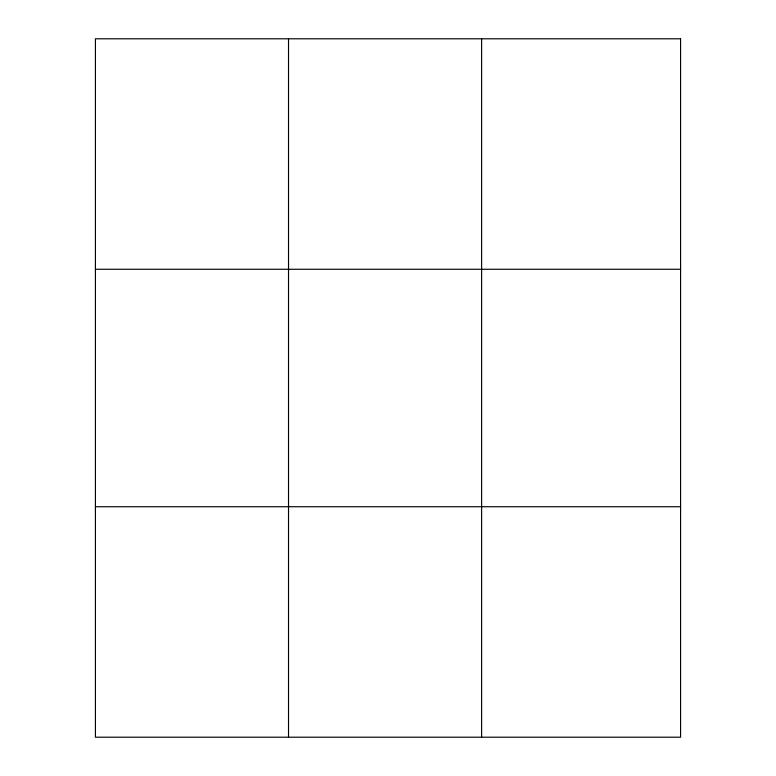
<?xml version="1.0" encoding="UTF-8"?>
<svg xmlns="http://www.w3.org/2000/svg" width="776" height="776" viewBox="0 0 776 776"><rect width="100%" height="100%" fill="white"/><g stroke="black" fill="none" stroke-linecap="round" stroke-linejoin="round"><path stroke-width="1.16" d="M288.526 38.8L288.526 737.2M481.624 38.8L481.624 737.2M95.419 269.272L680.581 269.272M95.419 506.728L680.581 506.728M680.581 38.8L680.581 737.2L95.419 737.2L95.419 38.8L680.581 38.8"/></g></svg>
